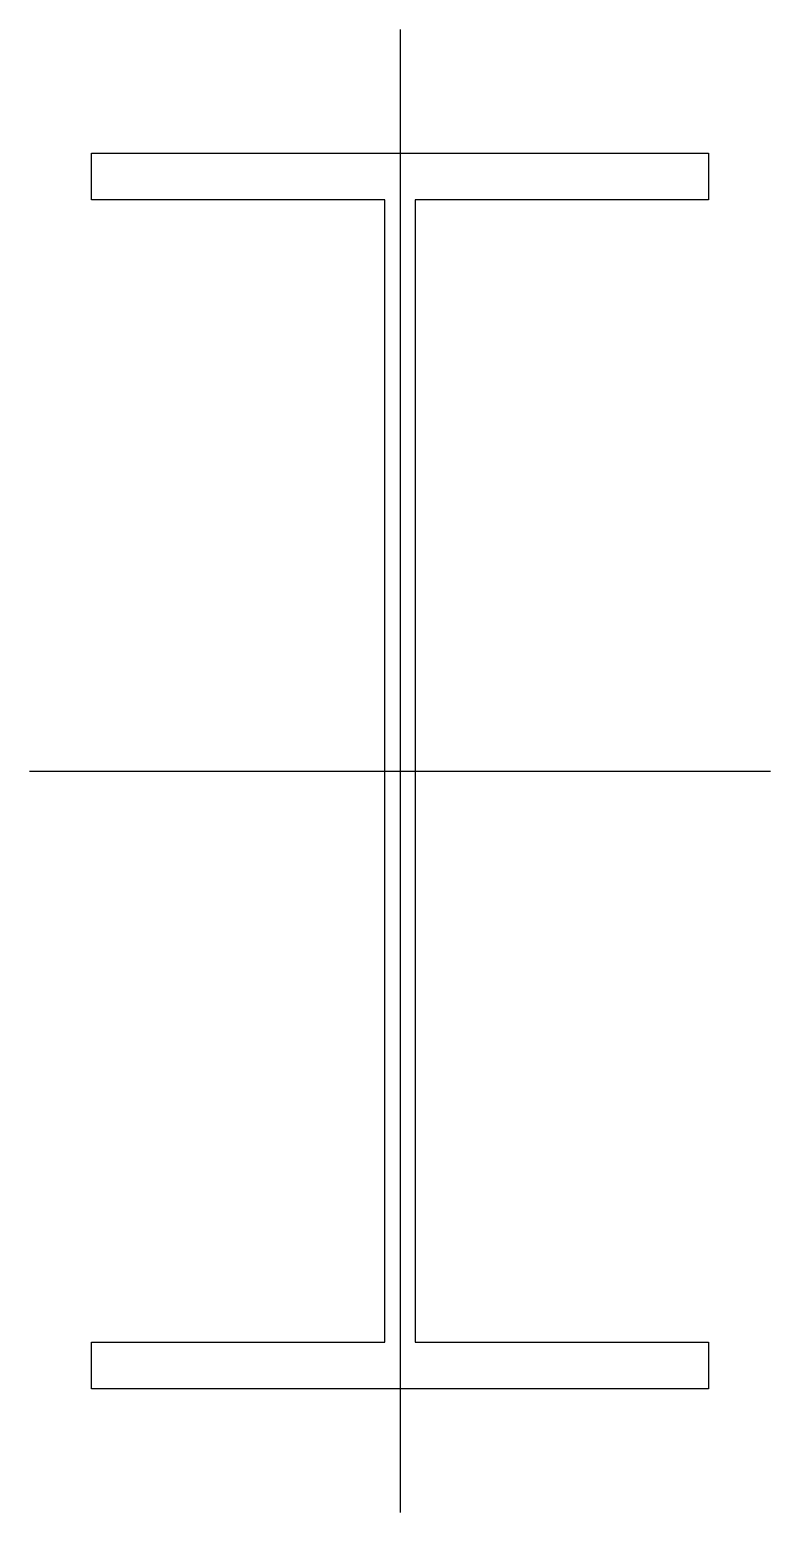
# Model space of a CAD drawing. Header units: millimetres. Extents: x -81 to 647, y -200 to 2162.
# Drawn here: x -61 to 101, y 1838 to 2162 of the extents above.
import ezdxf

# ---------------------------------------------------------------- set-up
doc = ezdxf.new("R2010")
doc.units = ezdxf.units.MM

msp = doc.modelspace()

# ---------------------------------------------------------------- linework, layer by layer
at = {"color": 250}
for p, q in [((20, 2162), (20, 1838)), ((-47.5, 2135), (87.5, 2135)), ((-47.5, 2124.8), (-47.5, 2135)), ((87.5, 2135), (87.5, 2124.8)), ((16.7, 2124.8), (-47.5, 2124.8)), ((16.7, 1875.2), (16.7, 2124.8)), ((87.5, 2124.8), (23.3, 2124.8)), ((23.3, 2124.8), (23.3, 1875.2)), ((-61, 2000), (101, 2000)), ((-47.5, 1865), (-47.5, 1875.2)), ((-47.5, 1875.2), (16.7, 1875.2)), ((23.3, 1875.2), (87.5, 1875.2)), ((87.5, 1875.2), (87.5, 1865)), ((87.5, 1865), (-47.5, 1865))]:
    msp.add_line(p, q, dxfattribs=at)

doc.saveas('drawing.dxf')
